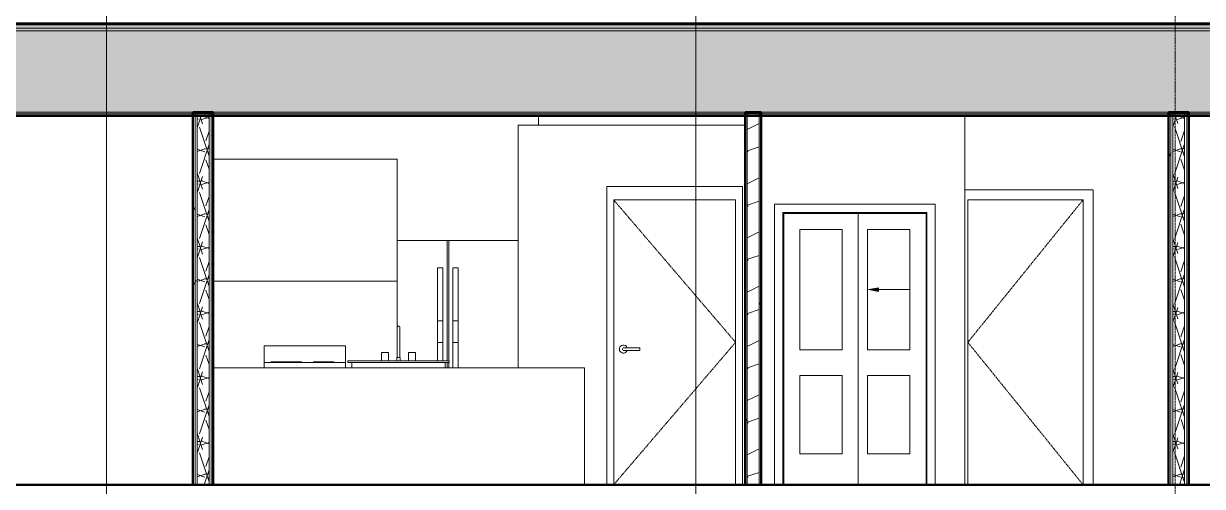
# Model space of a CAD drawing. Header units: inches. Extents: x -4168 to 1833, y -300 to 637.
# Drawn here: x 103.6 to 451.6, y -0.5 to 136 of the extents above; entities that cross this region are included whole.
import ezdxf

# ---------------------------------------------------------------- set-up
doc = ezdxf.new("R2010")
doc.units = ezdxf.units.IN
doc.header["$MEASUREMENT"] = 0
for name, pattern in [('Aligning Line 1_8_', [0.25, 0.125, -0.125]), ('Dash 1_16_', [0.125, 0.0625, -0.0625]), ('Grid Line 1_2_', [0.875, 0.5, -0.125, 0.125, -0.125])]:
    doc.linetypes.add(name, pattern=pattern)
for name, color, linetype, lineweight in [('0-2', 7, 'Continuous', 13), ('0-3', 55, 'Continuous', 9), ('0-5', 170, 'Continuous', 5), ('A-DETL-GENF-1', 135, 'Continuous', 13), ('A-DETL-GENF-2', 55, 'Continuous', 9), ('A-DOOR-4', 250, 'Continuous', 9), ('A-DOOR-8', 250, 'Dash 1_16_', 9), ('A-DOOR-FRAM-1', 250, 'Continuous', 9), ('A-FLOR-1', 8, 'Continuous', 5), ('A-FLOR-2', 31, 'Continuous', 5), ('A-FLOR-3', 251, 'Continuous', 5), ('A-FLOR-7', 192, 'Continuous', 50), ('A-FLOR-LEVL-1', 51, 'Grid Line 1_2_', 9), ('A-FLOR-MCUT', 51, 'Continuous', 13), ('A-FLOR-PATT-1', 8, 'Continuous', 9), ('A-WALL-1', 10, 'Continuous', 50), ('A-WALL-2', 7, 'Continuous', 13), ('A-WALL-3', 135, 'Continuous', 13), ('A-WALL-PATT-1', 250, 'Continuous', 9), ('A-WALL-PATT-2', 253, 'Continuous', 9), ('G-ANNO-SYMB', 111, 'Aligning Line 1_8_', 9), ('G-ANNO-SYMB-1', 111, 'Continuous', 9), ('I-WALL-1', 10, 'Continuous', 50), ('I-WALL-2', 135, 'Continuous', 13), ('P-SANR-FIXT-1', 55, 'Continuous', 9), ('Q-CASE-1', 55, 'Continuous', 9), ('Q-SPCQ-1', 55, 'Continuous', 9), ('S-GRID-1', 1, 'Grid Line 1_2_', 9)]:
    doc.layers.add(name, color=color, linetype=linetype, lineweight=lineweight)
pattern_1 = [(0, (-10964.796, 146.633), (30.72, 7.68), [1.267, -21.773, 1.267, -21.773, -122.88]), (0, (-10964.796, 146.633), (30.72, 7.68), [-46.08, 1.267, -44.813, 1.267, -21.773, -53.76]), (0, (-10964.796, 146.633), (30.72, 7.68), [-115.2, 1.267, -14.093, 1.267, -37.133]), (120, (-10953.276, 150.473), (-22.01108, 22.7643), [1.267, -21.773, 1.267, -21.773, -122.88]), (120, (-10953.276, 150.473), (-22.01108, 22.7643), [-46.08, 1.267, -44.813, 1.267, -21.773, -53.76]), (120, (-10953.276, 150.473), (-22.01108, 22.7643), [-115.2, 1.267, -14.093, 1.267, -37.133]), (240, (-10949.436, 165.833), (-8.70892, -30.4443), [1.267, -21.773, 1.267, -21.773, -122.88]), (240, (-10949.436, 165.833), (-8.70892, -30.4443), [-46.08, 1.267, -44.813, 1.267, -21.773, -53.76]), (240, (-10949.436, 165.833), (-8.70892, -30.4443), [-115.2, 1.267, -14.093, 1.267, -37.133])]
pattern_2 = [(161.57, (-10964.316, 147.113), (-3.839954, -1.54e-05), [0, -27.322, 3.034, 0]), (18.43, (-10965.276, 147.113), (-3.839954, 1.54e-05), [0, -27.322, 3.034, 0]), (108.43, (-10964.316, 147.113), (1.919622, -9.6005246), [9.106, -21.25]), (71.57, (-10965.276, 147.113), (1.919622, 9.6005246), [9.106, -21.25])]

# ---------------------------------------------------------------- blocks, each defined once
blk = doc.blocks.new('Refrigerator_-_Side-by-Side_6047 - 36_ X 30_-345559-BUILDING SECTION - EAST_WEST AT RAMP - LOOKING SOUTH')
at = {"layer": 'Q-SPCQ-1'}
for p, q in [((-11054.19, 72), (-11068.94, 72)), ((-11068.94, 72), (-11068.94, 37.5)), ((-11053.69, 72), (-11054.19, 72)), ((-11054.19, 36.5), (-11054.19, 72)), ((-11033.19, 72), (-11053.69, 72)), ((-11053.69, 72), (-11053.69, 36.5)), ((-11033.19, 34.5), (-11033.19, 72)), ((-11056.97, 48.29), (-11056.97, 64)), ((-11055.45, 64), (-11056.97, 64)), ((-11055.45, 64), (-11055.45, 48.29)), ((-11052.43, 48.29), (-11052.43, 64)), ((-11052.43, 64), (-11050.91, 64)), ((-11050.91, 64), (-11050.91, 48.29)), ((-11056.97, 41.94), (-11056.97, 48.29)), ((-11055.45, 48.29), (-11056.97, 48.29)), ((-11055.45, 48.29), (-11055.45, 41.94)), ((-11052.43, 41.94), (-11052.43, 48.29)), ((-11052.43, 48.29), (-11050.91, 48.29)), ((-11050.91, 48.29), (-11050.91, 41.94)), ((-11056.97, 36.5), (-11056.97, 41.94)), ((-11055.45, 41.94), (-11056.97, 41.94)), ((-11055.45, 41.94), (-11055.45, 36.5)), ((-11052.43, 34.5), (-11052.43, 41.94)), ((-11052.43, 41.94), (-11050.91, 41.94)), ((-11050.91, 41.94), (-11050.91, 34.5)), ((-11054.19, 34.5), (-11054.19, 36)), ((-11053.69, 36), (-11053.69, 34.5))]:
    blk.add_line(p, q, dxfattribs=at)
blk = doc.blocks.new('Sink Kitchen-Single - 30_ x 21_-366345-BUILDING SECTION - EAST_WEST AT RAMP - LOOKING SOUTH')
at = {"layer": 'P-SANR-FIXT-1'}
for p, q in [((-11068.88, 43.87), (-11068.88, 37.5)), ((-11068.88, 43.87), (-11068.88, 42.5)), ((-11068.87, 42.5), (-11068.87, 42.5)), ((-11068.14, 42.5), (-11068.14, 42.5)), ((-11068.13, 37.5), (-11068.13, 43.87)), ((-11068.13, 42.5), (-11068.13, 43.87)), ((-11073.51, 39), (-11073.51, 36.5)), ((-11073.51, 39), (-11071.51, 39)), ((-11071.51, 36.5), (-11071.51, 39)), ((-11065.51, 39), (-11065.51, 36.5)), ((-11065.51, 39), (-11063.51, 39)), ((-11063.51, 36.5), (-11063.51, 39)), ((-11083.51, 36.5), (-11053.51, 36.5)), ((-11083.51, 36.5), (-11083.51, 36)), ((-11053.51, 36), (-11083.51, 36)), ((-11082.26, 36), (-11082.26, 34.5)), ((-11069.01, 37.5), (-11069.01, 36.5)), ((-11069.01, 37.5), (-11068.01, 37.5)), ((-11068.01, 36.5), (-11068.01, 37.5)), ((-11054.76, 34.5), (-11054.76, 36)), ((-11053.51, 36), (-11053.51, 36.5))]:
    blk.add_line(p, q, dxfattribs=at)
at = {"layer": 'P-SANR-FIXT-1', "flags": 128}
for points in [[(-11068.88, 46.37), (-11068.88, 46.39), (-11068.88, 46.4), (-11068.88, 46.42), (-11068.88, 46.43), (-11068.87, 46.45), (-11068.87, 46.46), (-11068.87, 46.48), (-11068.86, 46.49), (-11068.86, 46.51), (-11068.85, 46.52), (-11068.84, 46.53), (-11068.84, 46.55), (-11068.83, 46.56), (-11068.82, 46.57), (-11068.81, 46.59), (-11068.81, 46.6), (-11068.8, 46.61), (-11068.79, 46.62), (-11068.78, 46.63), (-11068.77, 46.64), (-11068.76, 46.65), (-11068.74, 46.66), (-11068.73, 46.67), (-11068.72, 46.68), (-11068.71, 46.69), (-11068.69, 46.7), (-11068.68, 46.71), (-11068.67, 46.71), (-11068.65, 46.72), (-11068.64, 46.72), (-11068.63, 46.73), (-11068.61, 46.73), (-11068.6, 46.74), (-11068.58, 46.74), (-11068.57, 46.74), (-11068.55, 46.75), (-11068.54, 46.75), (-11068.52, 46.75), (-11068.51, 46.75), (-11068.51, 46.75)], [(-11068.88, 46.37), (-11068.88, 46.37), (-11068.88, 46.37), (-11068.88, 46.36), (-11068.88, 46.34), (-11068.88, 46.33), (-11068.88, 46.3), (-11068.88, 46.28), (-11068.88, 46.25), (-11068.88, 46.21), (-11068.88, 46.18), (-11068.88, 46.14), (-11068.88, 46.09), (-11068.88, 46.04), (-11068.88, 45.99), (-11068.88, 45.94), (-11068.88, 45.88), (-11068.88, 45.82), (-11068.88, 45.75), (-11068.88, 45.69), (-11068.88, 45.62), (-11068.88, 45.54), (-11068.88, 45.47), (-11068.88, 45.39), (-11068.88, 45.31), (-11068.88, 45.23), (-11068.88, 45.14), (-11068.88, 45.05), (-11068.88, 44.96), (-11068.88, 44.87), (-11068.88, 44.78), (-11068.88, 44.69), (-11068.88, 44.59), (-11068.88, 44.5), (-11068.88, 44.4), (-11068.88, 44.3), (-11068.88, 44.2), (-11068.88, 44.1), (-11068.88, 44), (-11068.88, 43.9), (-11068.88, 43.87)], [(-11068.88, 46.3), (-11068.88, 46.32), (-11068.88, 46.34), (-11068.88, 46.35), (-11068.88, 46.36), (-11068.88, 46.37), (-11068.88, 46.37)], [(-11068.88, 43.87), (-11068.88, 43.97), (-11068.88, 44.07), (-11068.88, 44.17), (-11068.88, 44.27), (-11068.88, 44.37), (-11068.88, 44.47), (-11068.88, 44.57), (-11068.88, 44.66), (-11068.88, 44.76), (-11068.88, 44.85), (-11068.88, 44.94), (-11068.88, 45.03), (-11068.88, 45.12), (-11068.88, 45.2), (-11068.88, 45.29), (-11068.88, 45.37), (-11068.88, 45.45), (-11068.88, 45.52), (-11068.88, 45.6), (-11068.88, 45.67), (-11068.88, 45.74), (-11068.88, 45.8), (-11068.88, 45.86), (-11068.88, 45.92), (-11068.88, 45.98), (-11068.88, 46.03), (-11068.88, 46.08), (-11068.88, 46.13), (-11068.88, 46.17)], [(-11068.51, 46.75), (-11068.49, 46.75), (-11068.48, 46.75), (-11068.46, 46.75), (-11068.45, 46.75), (-11068.43, 46.74), (-11068.42, 46.74), (-11068.4, 46.74), (-11068.39, 46.73), (-11068.37, 46.73), (-11068.36, 46.72), (-11068.35, 46.71), (-11068.33, 46.71), (-11068.32, 46.7), (-11068.31, 46.69), (-11068.29, 46.68), (-11068.28, 46.68), (-11068.27, 46.67), (-11068.26, 46.66), (-11068.25, 46.65), (-11068.24, 46.64), (-11068.23, 46.63), (-11068.22, 46.61), (-11068.21, 46.6), (-11068.2, 46.59), (-11068.19, 46.58), (-11068.18, 46.56), (-11068.17, 46.55), (-11068.17, 46.54), (-11068.16, 46.52), (-11068.16, 46.51), (-11068.15, 46.5), (-11068.15, 46.48), (-11068.14, 46.47), (-11068.14, 46.45), (-11068.14, 46.44), (-11068.13, 46.42), (-11068.13, 46.41), (-11068.13, 46.39), (-11068.13, 46.38), (-11068.13, 46.37)], [(-11068.13, 43.87), (-11068.13, 43.97), (-11068.13, 44.07), (-11068.13, 44.17), (-11068.13, 44.27), (-11068.13, 44.37), (-11068.13, 44.47), (-11068.13, 44.57), (-11068.13, 44.66), (-11068.13, 44.76), (-11068.13, 44.85), (-11068.13, 44.94), (-11068.13, 45.03), (-11068.13, 45.12), (-11068.13, 45.2), (-11068.13, 45.29), (-11068.13, 45.37), (-11068.13, 45.45), (-11068.13, 45.52), (-11068.13, 45.6), (-11068.13, 45.67), (-11068.13, 45.74), (-11068.13, 45.8), (-11068.13, 45.86), (-11068.13, 45.92), (-11068.13, 45.98), (-11068.13, 46.03), (-11068.13, 46.08), (-11068.13, 46.13), (-11068.13, 46.17), (-11068.13, 46.21), (-11068.13, 46.24), (-11068.13, 46.27), (-11068.13, 46.3), (-11068.13, 46.32), (-11068.13, 46.34), (-11068.13, 46.35), (-11068.13, 46.36), (-11068.13, 46.37), (-11068.13, 46.37), (-11068.13, 46.37)], [(-11068.13, 46.37), (-11068.13, 46.37), (-11068.13, 46.36), (-11068.13, 46.34), (-11068.13, 46.33), (-11068.13, 46.3), (-11068.13, 46.28)], [(-11068.13, 46.14), (-11068.13, 46.09), (-11068.13, 46.04), (-11068.13, 45.99), (-11068.13, 45.94), (-11068.13, 45.88), (-11068.13, 45.82), (-11068.13, 45.75), (-11068.13, 45.69), (-11068.13, 45.62), (-11068.13, 45.54), (-11068.13, 45.47), (-11068.13, 45.39), (-11068.13, 45.31), (-11068.13, 45.23), (-11068.13, 45.14), (-11068.13, 45.05), (-11068.13, 44.96), (-11068.13, 44.87), (-11068.13, 44.78), (-11068.13, 44.69), (-11068.13, 44.59), (-11068.13, 44.5), (-11068.13, 44.4), (-11068.13, 44.3), (-11068.13, 44.2), (-11068.13, 44.1), (-11068.13, 44), (-11068.13, 43.9), (-11068.13, 43.87)]]:
    blk.add_lwpolyline(points, dxfattribs=at)
blk = doc.blocks.new('OD_CW_Upper Cabinet - OD_CW_Upper Cabinet-2181178-BUILDING SECTION - EAST_WEST AT RAMP - LOOKING SOUTH')
at = {"layer": 'Q-CASE-1'}
for p, q in [((-11068.94, 96), (-11123.19, 96)), ((-11068.94, 72), (-11068.94, 96)), ((-11123.19, 60), (-11068.94, 60))]:
    blk.add_line(p, q, dxfattribs=at)
blk = doc.blocks.new('OD_CW_Base Cabinet - OD_CW_Base Cabinet-2132515-BUILDING SECTION - EAST_WEST AT RAMP - LOOKING SOUTH')
at = {"layer": 'Q-CASE-1'}
for q in [(-11123.19, 34.5), (-11013.61, 0)]:
    blk.add_line((-11013.61, 34.5), q, dxfattribs=at)
blk = doc.blocks.new('FOLDING_SLIDING CLOSET - 42_ x 80_-1372841-BUILDING SECTION - EAST_WEST AT RAMP - LOOKING SOUTH')
at = {"layer": 'A-DETL-GENF-1'}
blk.add_hatch(color=256, dxfattribs=at).paths.add_polyline_path([(-10926.78, 57), (-10926.78, 58.06), (-10929.79, 57.53), (-10927.96, 57.21)], flags=0)
at = {"layer": 'A-DETL-GENF-2'}
for p, q in [((-10926.78, 58.06), (-10929.79, 57.53)), ((-10917.79, 57.53), (-10929.79, 57.53)), ((-10929.79, 57.53), (-10926.78, 57)), ((-10926.78, 57), (-10926.78, 58.06))]:
    blk.add_line(p, q, dxfattribs=at)
at = {"layer": 'A-DOOR-4'}
for p, q in [((-10910.04, 82.75), (-10957.54, 82.75)), ((-10957.54, 82.75), (-10957.54, 0)), ((-10955.04, 0), (-10955.04, 80.25)), ((-10955.04, 80.25), (-10912.54, 80.25)), ((-10912.54, 0), (-10912.54, 80.25)), ((-10910.04, 0), (-10910.04, 82.75)), ((-10954.79, 80), (-10954.79, 0)), ((-10932.79, 80), (-10954.79, 80)), ((-10932.79, 0), (-10932.79, 80)), ((-10950.04, 75.31), (-10937.54, 75.31)), ((-10950.04, 39.75), (-10950.04, 75.31)), ((-10937.54, 75.31), (-10937.54, 39.75)), ((-10930.04, 75.31), (-10917.54, 75.31)), ((-10930.04, 39.75), (-10930.04, 75.31)), ((-10917.54, 75.31), (-10917.54, 39.75)), ((-10937.54, 39.75), (-10950.04, 39.75)), ((-10917.54, 39.75), (-10930.04, 39.75)), ((-10950.04, 32.25), (-10937.54, 32.25)), ((-10950.04, 9.12), (-10950.04, 32.25)), ((-10937.54, 32.25), (-10937.54, 9.12)), ((-10930.04, 32.25), (-10917.54, 32.25)), ((-10930.04, 9.12), (-10930.04, 32.25)), ((-10917.54, 32.25), (-10917.54, 9.12)), ((-10937.54, 9.12), (-10950.04, 9.12)), ((-10917.54, 9.12), (-10930.04, 9.12))]:
    blk.add_line(p, q, dxfattribs=at)
at = {"layer": 'A-DOOR-FRAM-1'}
for p, q in [((-10954.79, 0), (-10954.79, 80)), ((-10954.79, 80), (-10912.79, 80)), ((-10912.79, 0), (-10912.79, 80))]:
    blk.add_line(p, q, dxfattribs=at)
blk = doc.blocks.new('Range - 24_ x 24_-V37-BUILDING SECTION - EAST_WEST AT RAMP - LOOKING SOUTH')
at = {"layer": 'Q-SPCQ-1'}
for p, q in [((-11108.12, 36), (-11108.12, 41)), ((-11108.12, 41), (-11084.12, 41)), ((-11084.12, 41), (-11084.12, 36)), ((-11084.12, 36), (-11108.12, 36)), ((-11108.12, 36), (-11108.12, 34.5)), ((-11106.12, 36.25), (-11106.12, 36)), ((-11106.12, 36.25), (-11105.14, 36.25)), ((-11105.12, 36.25), (-11105.12, 36)), ((-11105.12, 36.25), (-11098.12, 36.25)), ((-11098.12, 36), (-11098.12, 36.25)), ((-11098.1, 36.25), (-11097.12, 36.25)), ((-11097.12, 36), (-11097.12, 36.25)), ((-11093.62, 36.25), (-11093.62, 36)), ((-11093.62, 36.25), (-11087.62, 36.25)), ((-11087.62, 36), (-11087.62, 36.25)), ((-11084.12, 34.5), (-11084.12, 36))]:
    blk.add_line(p, q, dxfattribs=at)
blk = doc.blocks.new('Single-Flush - 34_ x 84_-V57-BUILDING SECTION - EAST_WEST AT RAMP - LOOKING SOUTH')
at = {"layer": 'A-DOOR-8'}
for p in [(-10866.44, 84), (-10866.44, 0)]:
    blk.add_line(p, (-10900.44, 42), dxfattribs=at)
at = {"layer": 'A-DOOR-FRAM-1'}
for p, q in [((-10863.44, 87), (-10901.29, 87)), ((-10863.44, 0), (-10863.44, 87)), ((-10900.44, 0), (-10900.44, 84)), ((-10900.44, 84), (-10866.44, 84)), ((-10866.44, 84), (-10866.44, 0))]:
    blk.add_line(p, q, dxfattribs=at)
blk = doc.blocks.new('CTR - 1st Phase - Unit Layouts_rvt-2-BUILDING SECTION - EAST_WEST AT RAMP - LOOKING SOUTH')
at = {"layer": 'A-WALL-PATT-1'}
h = blk.add_hatch(dxfattribs=at)
h.set_pattern_fill('FP_20', color=256, style=0, pattern_type=2)
h.set_pattern_definition(pattern_1)
h.paths.add_polyline_path([(-10965.54, 0), (-10965.54, 108.75), (-10966.17, 108.75), (-10966.17, 0)], flags=0)
h = blk.add_hatch(dxfattribs=at)
h.set_pattern_fill('FP_20', color=256, style=0, pattern_type=2)
h.set_pattern_definition(pattern_1)
h.paths.add_polyline_path([(-10961.42, 0), (-10961.42, 108.75), (-10962.04, 108.75), (-10962.04, 0)], flags=0)
at = {"layer": 'A-WALL-PATT-2'}
h = blk.add_hatch(dxfattribs=at)
h.set_pattern_fill('FP_23', color=256, style=0, pattern_type=2)
h.set_pattern_definition([(216.87, (-10958.398, 162.627), (47.98094, 31.987086), [7.997, -71.971]), (206.565, (-10948.802, 157.829), (-15.9937, -15.99413), [17.881, -17.881]), (198.435, (-10948.802, 149.832), (-31.98674, -15.99388), [10.115, -40.461])])
h.paths.add_polyline_path([(-10962.04, 0), (-10962.04, 108.75), (-10965.54, 108.75), (-10965.54, 0)], flags=0)
at = {"layer": 'A-WALL-1'}
for p, q in [((-10961.42, 109.88), (-10966.17, 109.88)), ((-10966.17, 109.88), (-10966.17, 0)), ((-10961.42, 0), (-10961.42, 109.88)), ((-10966.17, 0), (-10961.42, 0))]:
    blk.add_line(p, q, dxfattribs=at)
at = {"layer": 'A-WALL-2'}
for p, q in [((-10965.54, 109.88), (-10965.54, 0)), ((-10962.04, 109.88), (-10962.04, 0))]:
    blk.add_line(p, q, dxfattribs=at)
at = {"layer": 'A-WALL-3'}
blk.add_line((-10901.29, 108.75), (-10901.29, 0), dxfattribs=at)
at = {"layer": '0-3'}
for name in ['OD_CW_Upper Cabinet - OD_CW_Upper Cabinet-2181178-BUILDING SECTION - EAST_WEST AT RAMP - LOOKING SOUTH', 'Single-Flush - 34_ x 84_-V57-BUILDING SECTION - EAST_WEST AT RAMP - LOOKING SOUTH', 'FOLDING_SLIDING CLOSET - 42_ x 80_-1372841-BUILDING SECTION - EAST_WEST AT RAMP - LOOKING SOUTH', 'Refrigerator_-_Side-by-Side_6047 - 36_ X 30_-345559-BUILDING SECTION - EAST_WEST AT RAMP - LOOKING SOUTH', 'Sink Kitchen-Single - 30_ x 21_-366345-BUILDING SECTION - EAST_WEST AT RAMP - LOOKING SOUTH', 'Range - 24_ x 24_-V37-BUILDING SECTION - EAST_WEST AT RAMP - LOOKING SOUTH', 'OD_CW_Base Cabinet - OD_CW_Base Cabinet-2132515-BUILDING SECTION - EAST_WEST AT RAMP - LOOKING SOUTH']:
    blk.add_blockref(name, (0, 0), dxfattribs=at)
blk = doc.blocks.new('HOLLOW METAL - UNIT DOOR-V65-BUILDING SECTION - EAST_WEST AT RAMP - LOOKING SOUTH')
at = {"layer": 'A-DOOR-4'}
for p, q in [((-10390.59, 352), (-10390.59, 268)), ((-10354.59, 352), (-10390.59, 352)), ((-10354.59, 268), (-10354.59, 352)), ((-10382.91, 308.39), (-10387.05, 308.39)), ((-10387.05, 307.61), (-10382.91, 307.61)), ((-10382.91, 308.39), (-10382.91, 308)), ((-10382.91, 308), (-10382.91, 307.61))]:
    blk.add_line(p, q, dxfattribs=at)
at = {"layer": 'A-DOOR-4', "flags": 128}
for points in [[(-10387.05, 308.39), (-10387.07, 308.39), (-10387.09, 308.39), (-10387.12, 308.39), (-10387.14, 308.39), (-10387.16, 308.39), (-10387.19, 308.39), (-10387.21, 308.39), (-10387.23, 308.39), (-10387.25, 308.39), (-10387.28, 308.39), (-10387.3, 308.39), (-10387.32, 308.39), (-10387.34, 308.39), (-10387.36, 308.39), (-10387.38, 308.39), (-10387.4, 308.39), (-10387.42, 308.39), (-10387.44, 308.39), (-10387.45, 308.39), (-10387.47, 308.39), (-10387.49, 308.39), (-10387.5, 308.39), (-10387.52, 308.39), (-10387.53, 308.39), (-10387.54, 308.39), (-10387.56, 308.39), (-10387.57, 308.39), (-10387.58, 308.39), (-10387.59, 308.39), (-10387.6, 308.39), (-10387.6, 308.39), (-10387.61, 308.39), (-10387.62, 308.39), (-10387.62, 308.39), (-10387.63, 308.39), (-10387.63, 308.39), (-10387.63, 308.39), (-10387.64, 308.39), (-10387.64, 308.39)], [(-10387.64, 307.61), (-10387.64, 307.61), (-10387.63, 307.61), (-10387.63, 307.61), (-10387.63, 307.61), (-10387.62, 307.61), (-10387.62, 307.61), (-10387.61, 307.61), (-10387.61, 307.61), (-10387.6, 307.61), (-10387.59, 307.61), (-10387.58, 307.61), (-10387.57, 307.61), (-10387.56, 307.61), (-10387.55, 307.61), (-10387.53, 307.61), (-10387.52, 307.61), (-10387.5, 307.61), (-10387.49, 307.61), (-10387.47, 307.61), (-10387.46, 307.61), (-10387.44, 307.61), (-10387.42, 307.61), (-10387.4, 307.61), (-10387.38, 307.61), (-10387.36, 307.61), (-10387.34, 307.61), (-10387.32, 307.61), (-10387.3, 307.61), (-10387.28, 307.61), (-10387.26, 307.61), (-10387.24, 307.61), (-10387.22, 307.61), (-10387.19, 307.61), (-10387.17, 307.61), (-10387.15, 307.61), (-10387.12, 307.61), (-10387.1, 307.61), (-10387.08, 307.61), (-10387.05, 307.61), (-10387.05, 307.61)]]:
    blk.add_lwpolyline(points, dxfattribs=at)
at = {"layer": 'A-DOOR-4'}
for centre, radius, start, end in [((-10387.73, 308), 1.18, 19.6343, 180), ((-10387.73, 308), 1.18, 180, 340.4367), ((-10387.64, 308), 0.394, 150, 180), ((-10387.64, 308), 0.394, 180, 210), ((-10387.64, 308), 0.394, 90, 105), ((-10387.64, 308), 0.394, 255, 270)]:
    blk.add_arc(centre, radius, start, end, dxfattribs=at)
at = {"layer": 'A-DOOR-8'}
for p, q in [((-10390.59, 352), (-10354.59, 310)), ((-10354.59, 310), (-10390.59, 268))]:
    blk.add_line(p, q, dxfattribs=at)
at = {"layer": 'A-DOOR-FRAM-1'}
for p, q in [((-10392.59, 356), (-10392.59, 268)), ((-10352.59, 356), (-10392.59, 356)), ((-10352.59, 268), (-10352.59, 356)), ((-10390.59, 268), (-10390.59, 352)), ((-10390.59, 352), (-10354.59, 352)), ((-10354.59, 268), (-10354.59, 352))]:
    blk.add_line(p, q, dxfattribs=at)
blk = doc.blocks.new('CTR - 1st Phase - Common Walls_rvt-2-BUILDING SECTION - EAST_WEST AT RAMP - LOOKING SOUTH')
at = {"layer": 'A-WALL-PATT-1'}
h = blk.add_hatch(dxfattribs=at)
h.set_pattern_fill('FP_20', color=256, style=0, pattern_type=2)
h.set_pattern_definition(pattern_1)
h.paths.add_polyline_path([(-11129.19, 0), (-11128.56, 0), (-11128.56, 108.75), (-11129.19, 108.75), (-11129.19, 0.23)], flags=0)
h = blk.add_hatch(dxfattribs=at)
h.set_pattern_fill('FP_20', color=256, style=0, pattern_type=2)
h.set_pattern_definition(pattern_1)
h.paths.add_polyline_path([(-11127.94, 0), (-11127.94, 108.75), (-11128.56, 108.75), (-11128.56, 0)], flags=0)
h = blk.add_hatch(dxfattribs=at)
h.set_pattern_fill('FP_20', color=256, style=0, pattern_type=2)
h.set_pattern_definition(pattern_1)
h.paths.add_polyline_path([(-11123.81, 0), (-11123.81, 108.75), (-11124.44, 108.75), (-11124.44, 0)], flags=0)
h = blk.add_hatch(dxfattribs=at)
h.set_pattern_fill('FP_20', color=256, style=0, pattern_type=2)
h.set_pattern_definition(pattern_1)
h.paths.add_polyline_path([(-11123.19, 0), (-11123.19, 108.75), (-11123.81, 108.75), (-11123.81, 0), (-11123.4, 0)], flags=0)
h = blk.add_hatch(dxfattribs=at)
h.set_pattern_fill('FP_20', color=256, style=0, pattern_type=2)
h.set_pattern_definition(pattern_1)
h.paths.add_polyline_path([(-10840.56, 0), (-10840.56, 108.75), (-10841.19, 108.75), (-10841.19, 0)], flags=0)
h = blk.add_hatch(dxfattribs=at)
h.set_pattern_fill('FP_20', color=256, style=0, pattern_type=2)
h.set_pattern_definition(pattern_1)
h.paths.add_polyline_path([(-10839.94, 0), (-10839.94, 108.75), (-10840.56, 108.75), (-10840.56, 0)], flags=0)
h = blk.add_hatch(dxfattribs=at)
h.set_pattern_fill('FP_20', color=256, style=0, pattern_type=2)
h.set_pattern_definition(pattern_1)
h.paths.add_polyline_path([(-10835.81, 0), (-10835.19, 0), (-10835.19, 108.75), (-10835.81, 108.75), (-10835.81, 0.14)], flags=0)
at = {"layer": 'A-WALL-PATT-2'}
h = blk.add_hatch(dxfattribs=at)
h.set_pattern_fill('FP_24', color=256, style=0, pattern_type=2)
h.set_pattern_definition(pattern_2)
h.paths.add_polyline_path([(-11127.04, 0), (-11124.44, 0), (-11124.44, 108.75), (-11127.94, 108.75), (-11127.94, 0)], flags=0)
h = blk.add_hatch(dxfattribs=at)
h.set_pattern_fill('FP_24', color=256, style=0, pattern_type=2)
h.set_pattern_definition(pattern_2)
h.paths.add_polyline_path([(-10836.44, 0), (-10836.44, 108.75), (-10839.94, 108.75), (-10839.94, 0)], flags=0)
at = {"layer": 'A-WALL-2'}
for p, q in [((-11128.56, 109.88), (-11128.56, 0)), ((-11127.94, 109.88), (-11127.94, 0)), ((-11124.44, 109.88), (-11124.44, 0)), ((-11123.81, 109.88), (-11123.81, 0)), ((-10840.56, 109.88), (-10840.56, 0)), ((-10839.94, 109.88), (-10839.94, 0)), ((-10836.44, 109.88), (-10836.44, 0)), ((-10835.81, 109.88), (-10835.81, 0))]:
    blk.add_line(p, q, dxfattribs=at)
at = {"layer": 'I-WALL-1'}
for p, q in [((-11123.19, 109.88), (-11129.19, 109.88)), ((-11129.19, 109.88), (-11129.19, 0)), ((-11123.19, 0), (-11123.19, 109.88)), ((-10835.19, 109.88), (-10841.19, 109.88)), ((-10841.19, 109.88), (-10841.19, 0)), ((-10835.19, 0), (-10835.19, 109.88)), ((-11129.19, 0), (-11123.19, 0)), ((-10841.19, 0), (-10835.19, 0))]:
    blk.add_line(p, q, dxfattribs=at)
at = {"layer": 'I-WALL-2'}
for p, q in [((-11027.19, 106), (-11027.19, 108.75)), ((-11033.19, 72), (-11033.19, 106)), ((-11033.19, 106), (-11027.19, 106)), ((-10966.17, 106), (-11027.19, 106)), ((-11006.99, 0), (-11006.99, 88)), ((-11006.99, 88), (-10966.99, 88)), ((-10966.99, 88), (-10966.99, 0))]:
    blk.add_line(p, q, dxfattribs=at)
at = {"layer": '0-2'}
blk.add_blockref('HOLLOW METAL - UNIT DOOR-V65-BUILDING SECTION - EAST_WEST AT RAMP - LOOKING SOUTH', (-614.4, -268), dxfattribs=at)

msp = doc.modelspace()

# ---------------------------------------------------------------- hatches: boundary and pattern name
at = {"layer": 'A-FLOR-1'}
h = msp.add_hatch(color=256, dxfattribs=at)
h.paths.add_polyline_path([(-827.5464, 135.625), (-552.1964, 135.625), (-552.1964, 135.875), (-827.5464, 135.875)], flags=0)
h.paths.add_polyline_path([(1118.4368, 135.625), (1294.3536, 135.625), (1294.3536, 135.875), (-144.1964, 135.875), (-144.1964, 135.625), (1090.3639, 135.625)], flags=0)
at = {"layer": 'A-FLOR-2'}
h = msp.add_hatch(color=256, dxfattribs=at)
h.paths.add_polyline_path([(-833.0464, 109.875), (-552.1964, 109.875), (-552.1964, 133.875), (-833.0464, 133.875), (-833.0464, 114.4005)], flags=0)
h.paths.add_polyline_path([(-144.1964, 109.875), (1299.8536, 109.875), (1299.8536, 133.875), (-144.1964, 133.875), (-144.1964, 114.4005)], flags=0)
at = {"layer": 'A-FLOR-3'}
h = msp.add_hatch(color=256, dxfattribs=at)
h.paths.add_polyline_path([(-803.3964, 109.375), (-803.3964, 109.875), (-805.8964, 109.875), (-805.8964, 109.375)], flags=0)
h.paths.add_polyline_path([(-576.1903, 109.375), (-555.9464, 109.3824), (-555.9464, 109.875), (-797.8964, 109.8592), (-797.8964, 109.375), (-578.9464, 109.375)], flags=0)
h.paths.add_polyline_path([(-552.1964, 109.375), (-552.1964, 109.875), (-552.4464, 109.875), (-552.4464, 109.375)], flags=0)
h.paths.add_polyline_path([(1102.9693, 109.375), (1264.0786, 109.4089), (1264.0786, 109.875), (-144.1964, 109.875), (-144.1964, 109.375), (1084.9964, 109.375)], flags=0)
at = {"layer": 'A-FLOR-PATT-1'}
h = msp.add_hatch(dxfattribs=at)
h.set_pattern_fill('FP_22', color=256, style=0, pattern_type=2)
h.set_pattern_definition([(0, (317.997, 146.633), (0, 4.798), []), (315, (317.997, 146.633), (4.798427, 0), [6.786, -6.786]), (45, (317.997, 146.633), (4.798427, 0), [6.786, -6.786])])
h.paths.add_polyline_path([(-575.2476, 133.875), (-552.1964, 133.875), (-552.1964, 134.625), (-833.0464, 134.625), (-833.0464, 133.875), (-576.1903, 133.875)], flags=0)
h.paths.add_polyline_path([(1118.4536, 133.875), (1299.8536, 133.875), (1299.8536, 134.625), (-144.1964, 134.625), (-144.1964, 133.875), (1088.3964, 133.875)], flags=0)
h = msp.add_hatch(dxfattribs=at)
h.set_pattern_fill('FP_21', color=256, style=0, pattern_type=2)
h.set_pattern_definition([(0, (317.997, 146.633), (15.36, 3.84), [1.267, -10.253, 1.267, -10.253, -61.44]), (0, (317.997, 146.633), (15.36, 3.84), [-23.04, 1.267, -21.773, 1.267, -10.253, -26.88]), (0, (317.997, 146.633), (15.36, 3.84), [-57.6, 1.267, -6.413, 1.267, -17.933]), (120, (323.757, 148.553), (-11.005538, 11.38215), [1.267, -10.253, 1.267, -10.253, -61.44]), (120, (323.757, 148.553), (-11.005538, 11.38215), [-23.04, 1.267, -21.773, 1.267, -10.253, -26.88]), (120, (323.757, 148.553), (-11.005538, 11.38215), [-57.6, 1.267, -6.413, 1.267, -17.933]), (240, (325.677, 156.233), (-4.354462, -15.22215), [1.267, -10.253, 1.267, -10.253, -61.44]), (240, (325.677, 156.233), (-4.354462, -15.22215), [-23.04, 1.267, -21.773, 1.267, -10.253, -26.88]), (240, (325.677, 156.233), (-4.354462, -15.22215), [-57.6, 1.267, -6.413, 1.267, -17.933])])
h.paths.add_polyline_path([(-607.7714, 134.625), (-552.1964, 134.625), (-552.1964, 135.625), (-827.5464, 135.625), (-827.5464, 134.625), (-608.3964, 134.625)], flags=0)
h.paths.add_polyline_path([(442.8536, 134.625), (1294.3536, 134.625), (1294.3536, 135.625), (-144.1964, 135.625), (-144.1964, 134.625), (417.2286, 134.625)], flags=0)
h = msp.add_hatch(dxfattribs=at)
h.set_pattern_fill('FP_20', color=256, style=0, pattern_type=2)
h.set_pattern_definition([(0, (317.997, 146.633), (30.72, 7.68), [1.267, -21.773, 1.267, -21.773, -122.88]), (0, (317.997, 146.633), (30.72, 7.68), [-46.08, 1.267, -44.813, 1.267, -21.773, -53.76]), (0, (317.997, 146.633), (30.72, 7.68), [-115.2, 1.267, -14.093, 1.267, -37.133]), (120, (329.517, 150.473), (-22.011075, 22.7643), [1.267, -21.773, 1.267, -21.773, -122.88]), (120, (329.517, 150.473), (-22.011075, 22.7643), [-46.08, 1.267, -44.813, 1.267, -21.773, -53.76]), (120, (329.517, 150.473), (-22.011075, 22.7643), [-115.2, 1.267, -14.093, 1.267, -37.133]), (240, (333.357, 165.833), (-8.708925, -30.4443), [1.267, -21.773, 1.267, -21.773, -122.88]), (240, (333.357, 165.833), (-8.708925, -30.4443), [-46.08, 1.267, -44.813, 1.267, -21.773, -53.76]), (240, (333.357, 165.833), (-8.708925, -30.4443), [-115.2, 1.267, -14.093, 1.267, -37.133])])
h.paths.add_polyline_path([(-805.8964, 108.75), (-555.9464, 108.75), (-555.9464, 109.375), (-805.8964, 109.375)], flags=0)
h.paths.add_polyline_path([(-552.1964, 108.75), (-552.1964, 109.375), (-552.4464, 109.3744), (-552.4464, 108.75)], flags=0)
h.paths.add_polyline_path([(-144.1964, 108.75), (1264.0786, 108.75), (1264.0786, 109.375), (1232.1354, 109.375), (-144.1964, 109.375)], flags=0)

# ---------------------------------------------------------------- linework, layer by layer
at = {"layer": 'A-FLOR-7'}
for p, q in [((1293.7286, 136), (-144.1964, 136)), ((-144.1964, 108.75), (1264.0786, 108.75)), ((735.6036, 0), (-144.1964, 0))]:
    msp.add_line(p, q, dxfattribs=at)
at = {"layer": 'A-FLOR-LEVL-1'}
for p, q in [((-1101.901, 136), (1674.0755, 136)), ((-1101.901, 0), (1674.0755, 0))]:
    msp.add_line(p, q, dxfattribs=at)
at = {"layer": 'A-FLOR-MCUT'}
for p, q in [((1294.3536, 135.875), (-144.1964, 135.875)), ((1294.3536, 135.625), (-144.1964, 135.625)), ((1294.3536, 134.625), (-144.1964, 134.625)), ((1299.8536, 133.875), (-144.1964, 133.875)), ((1264.0786, 109.875), (-144.1964, 109.875)), ((1264.0786, 109.375), (-144.1964, 109.375))]:
    msp.add_line(p, q, dxfattribs=at)
at = {"layer": 'G-ANNO-SYMB'}
msp.add_line((1576.5784, 0), (-1178.9656, 0), dxfattribs=at)
at = {"layer": 'G-ANNO-SYMB-1'}
for p, q in [((128.0547, 526.9531), (128.0547, -206.4923)), ((302.0547, 526.9531), (302.0547, -206.4923))]:
    msp.add_line(p, q, dxfattribs=at)
at = {"layer": 'S-GRID-1'}
msp.add_line((443.6036, -159.8356), (443.6036, 470.5), dxfattribs=at)

# ---------------------------------------------------------------- block references
at = {"layer": '0-5'}
for name in ['CTR - 1st Phase - Unit Layouts_rvt-2-BUILDING SECTION - EAST_WEST AT RAMP - LOOKING SOUTH', 'CTR - 1st Phase - Common Walls_rvt-2-BUILDING SECTION - EAST_WEST AT RAMP - LOOKING SOUTH']:
    msp.add_blockref(name, (11282.793, 0), dxfattribs=at)

doc.saveas('drawing.dxf')
